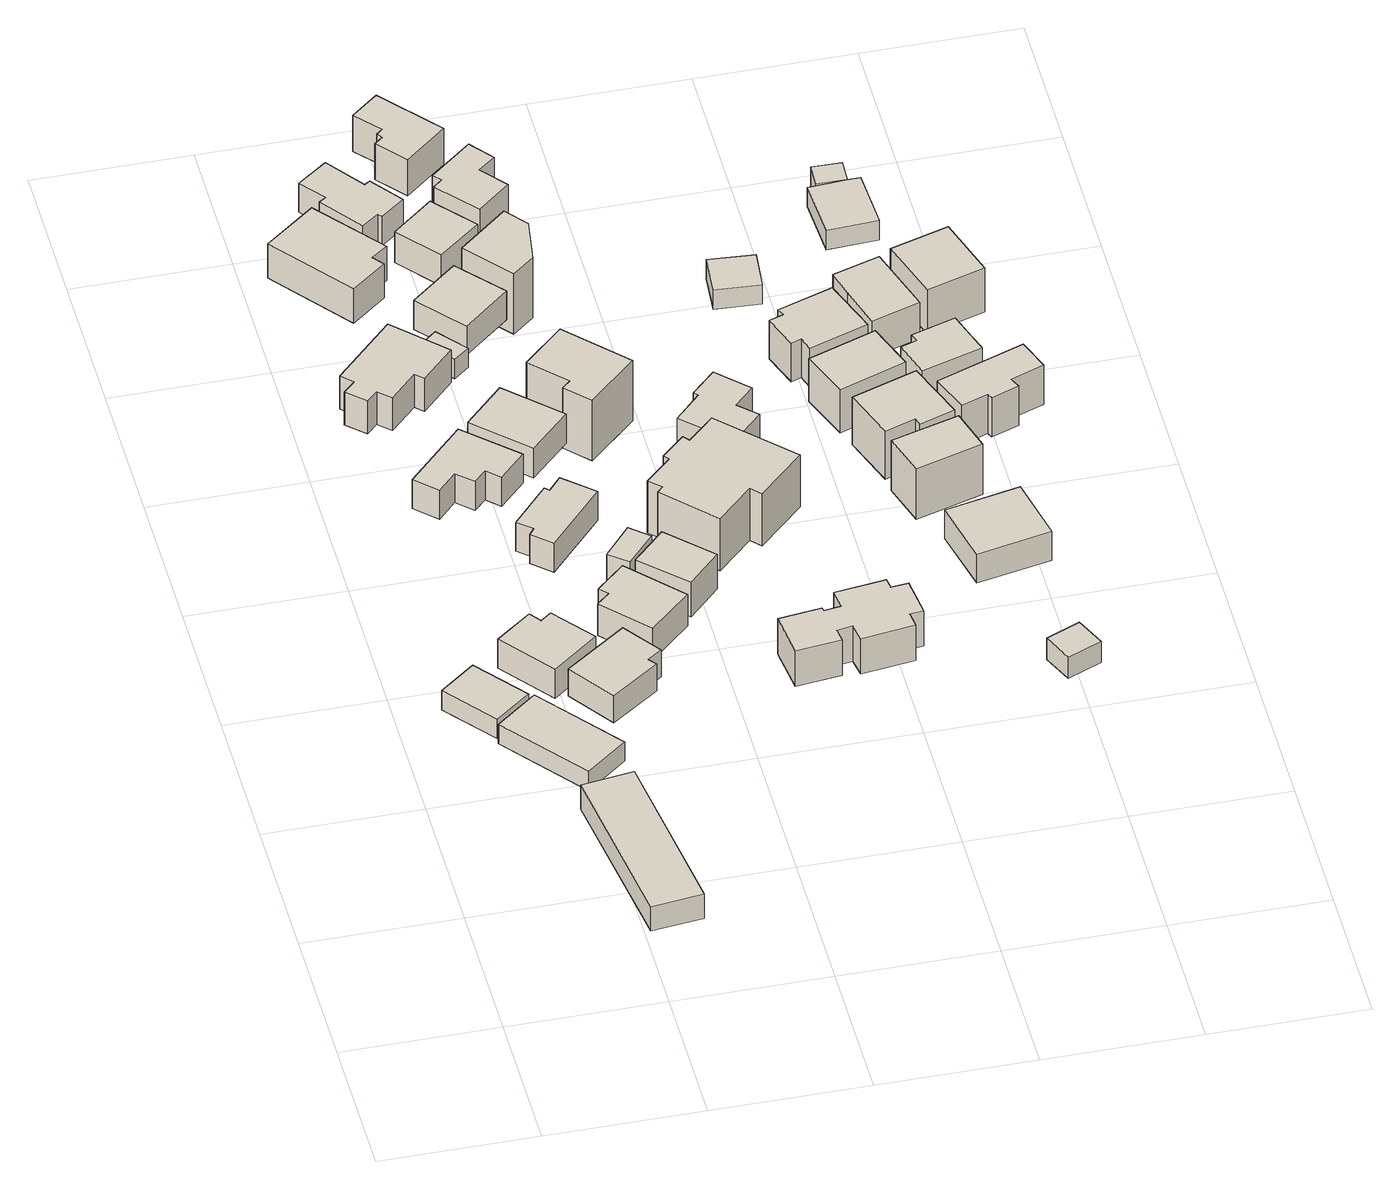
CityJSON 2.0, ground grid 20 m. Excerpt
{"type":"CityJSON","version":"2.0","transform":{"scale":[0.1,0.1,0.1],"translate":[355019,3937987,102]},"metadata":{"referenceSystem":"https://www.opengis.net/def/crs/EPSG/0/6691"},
"CityObjects":{
"building1":{"type":"Building","attributes":{"usage":"411","storeysAboveGround":1,"BuildingIDAttribute.prefecture":"14","BuildingIDAttribute.city":"14152","BuildingDetailAttribute.totalFloorArea":48.5,"BuildingDetailAttribute.buildingFootprintArea":48.5,"BuildingDetailAttribute.buildingStructureType":"601","BuildingDetailAttribute.buildingStructureOrgType":"1","BuildingDetailAttribute.orgUsage":"10","BuildingDetailAttribute.surveyYear":2015},"geometry":[{"type":"Solid","lod":"1","boundaries":[[[[0,1,2,3]],[[2,4,5,3]],[[1,6,4,2]],[[0,7,6,1]],[[3,5,7,0]],[[4,6,7,5]]]]}]},
"building2":{"type":"Building","attributes":{"usage":"401","measuredHeight":4.9,"storeysAboveGround":2,"BuildingIDAttribute.prefecture":"14","BuildingIDAttribute.city":"14152","BuildingDetailAttribute.totalFloorArea":175.6,"BuildingDetailAttribute.buildingFootprintArea":87.8,"BuildingDetailAttribute.buildingStructureType":"601","BuildingDetailAttribute.buildingStructureOrgType":"1","BuildingDetailAttribute.orgUsage":"61","BuildingDetailAttribute.surveyYear":2015},"geometry":[{"type":"Solid","lod":"1","boundaries":[[[[8,9,10,11]],[[10,12,13,11]],[[9,14,12,10]],[[8,15,14,9]],[[11,13,15,8]],[[12,14,15,13]]]]}]},
"building3":{"type":"Building","attributes":{"usage":"411","storeysAboveGround":1,"BuildingIDAttribute.prefecture":"14","BuildingIDAttribute.city":"14152","BuildingDetailAttribute.totalFloorArea":92.08,"BuildingDetailAttribute.buildingFootprintArea":92.08,"BuildingDetailAttribute.buildingStructureType":"601","BuildingDetailAttribute.buildingStructureOrgType":"1","BuildingDetailAttribute.orgUsage":"10","BuildingDetailAttribute.surveyYear":2015},"geometry":[{"type":"Solid","lod":"1","boundaries":[[[[16,17,18,19]],[[18,20,21,19]],[[17,22,20,18]],[[16,23,22,17]],[[19,21,23,16]],[[20,22,23,21]]]]}]},
"building4":{"type":"Building","attributes":{"usage":"411","measuredHeight":5.4,"storeysAboveGround":2,"BuildingIDAttribute.prefecture":"14","BuildingIDAttribute.city":"14152","BuildingDetailAttribute.totalFloorArea":84.41,"BuildingDetailAttribute.buildingFootprintArea":42.21,"BuildingDetailAttribute.buildingStructureType":"601","BuildingDetailAttribute.buildingStructureOrgType":"1","BuildingDetailAttribute.orgUsage":"10","BuildingDetailAttribute.surveyYear":2015},"geometry":[{"type":"Solid","lod":"1","boundaries":[[[[24,25,26,27,28,29]],[[28,30,31,29]],[[27,32,30,28]],[[26,33,32,27]],[[25,34,33,26]],[[24,35,34,25]],[[29,31,35,24]],[[30,32,33,34,35,31]]]]}]},
"building5":{"type":"Building","attributes":{"usage":"411","measuredHeight":5,"storeysAboveGround":2,"BuildingIDAttribute.prefecture":"14","BuildingIDAttribute.city":"14152","BuildingDetailAttribute.totalFloorArea":113.34,"BuildingDetailAttribute.buildingFootprintArea":56.67,"BuildingDetailAttribute.buildingStructureType":"601","BuildingDetailAttribute.buildingStructureOrgType":"1","BuildingDetailAttribute.orgUsage":"10","BuildingDetailAttribute.surveyYear":2015},"geometry":[{"type":"Solid","lod":"1","boundaries":[[[[36,37,38,39,40,41]],[[40,42,43,41]],[[39,44,42,40]],[[38,45,44,39]],[[37,46,45,38]],[[36,47,46,37]],[[41,43,47,36]],[[42,44,45,46,47,43]]]]}]},
"building6":{"type":"Building","attributes":{"usage":"411","measuredHeight":5.2,"storeysAboveGround":2,"BuildingIDAttribute.prefecture":"14","BuildingIDAttribute.city":"14152","BuildingDetailAttribute.totalFloorArea":118.94,"BuildingDetailAttribute.buildingFootprintArea":59.47,"BuildingDetailAttribute.buildingStructureType":"601","BuildingDetailAttribute.buildingStructureOrgType":"1","BuildingDetailAttribute.orgUsage":"10","BuildingDetailAttribute.surveyYear":2015},"geometry":[{"type":"Solid","lod":"1","boundaries":[[[[48,49,50,51,52,53,54,55]],[[54,56,57,55]],[[53,58,56,54]],[[52,59,58,53]],[[51,60,59,52]],[[50,61,60,51]],[[49,62,61,50]],[[48,63,62,49]],[[55,57,63,48]],[[56,58,59,60,61,62,63,57]]]]}]},
"building7":{"type":"Building","attributes":{"usage":"411","measuredHeight":6.6,"storeysAboveGround":2,"BuildingIDAttribute.prefecture":"14","BuildingIDAttribute.city":"14152","BuildingDetailAttribute.totalFloorArea":145.38,"BuildingDetailAttribute.buildingFootprintArea":72.69,"BuildingDetailAttribute.buildingStructureType":"601","BuildingDetailAttribute.buildingStructureOrgType":"1","BuildingDetailAttribute.orgUsage":"10","BuildingDetailAttribute.surveyYear":2015},"geometry":[{"type":"Solid","lod":"1","boundaries":[[[[64,65,66,67,68,69,70,71,72,73]],[[72,74,75,73]],[[71,76,74,72]],[[70,77,76,71]],[[69,78,77,70]],[[68,79,78,69]],[[67,80,79,68]],[[66,81,80,67]],[[65,82,81,66]],[[64,83,82,65]],[[73,75,83,64]],[[74,76,77,78,79,80,81,82,83,75]]]]}]},
"building8":{"type":"Building","attributes":{"usage":"412","measuredHeight":6.2,"storeysAboveGround":2,"BuildingIDAttribute.prefecture":"14","BuildingIDAttribute.city":"14152","BuildingDetailAttribute.totalFloorArea":174.31,"BuildingDetailAttribute.buildingFootprintArea":87.15,"BuildingDetailAttribute.buildingStructureType":"601","BuildingDetailAttribute.buildingStructureOrgType":"1","BuildingDetailAttribute.orgUsage":"20","BuildingDetailAttribute.surveyYear":2015},"geometry":[{"type":"Solid","lod":"1","boundaries":[[[[84,85,86,87,88,89]],[[88,90,91,89]],[[87,92,90,88]],[[86,93,92,87]],[[85,94,93,86]],[[84,95,94,85]],[[89,91,95,84]],[[90,92,93,94,95,91]]]]}]},
"building9":{"type":"Building","attributes":{"usage":"411","measuredHeight":5.5,"storeysAboveGround":2,"BuildingIDAttribute.prefecture":"14","BuildingIDAttribute.city":"14152","BuildingDetailAttribute.totalFloorArea":108.81,"BuildingDetailAttribute.buildingFootprintArea":54.41,"BuildingDetailAttribute.buildingStructureType":"601","BuildingDetailAttribute.buildingStructureOrgType":"1","BuildingDetailAttribute.orgUsage":"10","BuildingDetailAttribute.surveyYear":2015},"geometry":[{"type":"Solid","lod":"1","boundaries":[[[[96,97,98,99,100,101]],[[100,102,103,101]],[[99,104,102,100]],[[98,105,104,99]],[[97,106,105,98]],[[96,107,106,97]],[[101,103,107,96]],[[102,104,105,106,107,103]]]]}]},
"building10":{"type":"Building","attributes":{"usage":"441","measuredHeight":5.2,"storeysAboveGround":2,"BuildingIDAttribute.prefecture":"14","BuildingIDAttribute.city":"14152","BuildingDetailAttribute.totalFloorArea":99.57,"BuildingDetailAttribute.buildingFootprintArea":49.79,"BuildingDetailAttribute.buildingStructureType":"601","BuildingDetailAttribute.buildingStructureOrgType":"1","BuildingDetailAttribute.orgUsage":"180","BuildingDetailAttribute.surveyYear":2015},"geometry":[{"type":"Solid","lod":"1","boundaries":[[[[108,109,110,111,112,113,114,115]],[[114,116,117,115]],[[113,118,116,114]],[[112,119,118,113]],[[111,120,119,112]],[[110,121,120,111]],[[109,122,121,110]],[[108,123,122,109]],[[115,117,123,108]],[[116,118,119,120,121,122,123,117]]]]}]},
"building11":{"type":"Building","attributes":{"usage":"411","measuredHeight":5.3,"storeysAboveGround":2,"BuildingIDAttribute.prefecture":"14","BuildingIDAttribute.city":"14152","BuildingDetailAttribute.totalFloorArea":111.38,"BuildingDetailAttribute.buildingFootprintArea":55.69,"BuildingDetailAttribute.buildingStructureType":"601","BuildingDetailAttribute.buildingStructureOrgType":"1","BuildingDetailAttribute.orgUsage":"10","BuildingDetailAttribute.surveyYear":2015},"geometry":[{"type":"Solid","lod":"1","boundaries":[[[[124,125,126,127]],[[126,128,129,127]],[[125,130,128,126]],[[124,131,130,125]],[[127,129,131,124]],[[128,130,131,129]]]]}]},
"building12":{"type":"Building","attributes":{"usage":"411","storeysAboveGround":1,"BuildingIDAttribute.prefecture":"14","BuildingIDAttribute.city":"14152","BuildingDetailAttribute.totalFloorArea":12.77,"BuildingDetailAttribute.buildingFootprintArea":12.77,"BuildingDetailAttribute.buildingStructureType":"601","BuildingDetailAttribute.buildingStructureOrgType":"1","BuildingDetailAttribute.orgUsage":"10","BuildingDetailAttribute.surveyYear":2015},"geometry":[{"type":"Solid","lod":"1","boundaries":[[[[132,133,134,135]],[[134,136,137,135]],[[133,138,136,134]],[[132,139,138,133]],[[135,137,139,132]],[[136,138,139,137]]]]}]},
"building13":{"type":"Building","attributes":{"usage":"411","measuredHeight":4.9,"storeysAboveGround":1,"BuildingIDAttribute.prefecture":"14","BuildingIDAttribute.city":"14152","BuildingDetailAttribute.totalFloorArea":16.6,"BuildingDetailAttribute.buildingFootprintArea":16.6,"BuildingDetailAttribute.buildingStructureType":"601","BuildingDetailAttribute.buildingStructureOrgType":"1","BuildingDetailAttribute.orgUsage":"10","BuildingDetailAttribute.surveyYear":2015},"geometry":[{"type":"Solid","lod":"1","boundaries":[[[[140,141,142,143]],[[142,144,145,143]],[[141,146,144,142]],[[140,147,146,141]],[[143,145,147,140]],[[144,146,147,145]]]]}]},
"building14":{"type":"Building","attributes":{"usage":"411","measuredHeight":5.7,"storeysAboveGround":2,"BuildingIDAttribute.prefecture":"14","BuildingIDAttribute.city":"14152","BuildingDetailAttribute.totalFloorArea":95.59,"BuildingDetailAttribute.buildingFootprintArea":47.8,"BuildingDetailAttribute.buildingStructureType":"601","BuildingDetailAttribute.buildingStructureOrgType":"1","BuildingDetailAttribute.orgUsage":"10","BuildingDetailAttribute.surveyYear":2015},"geometry":[{"type":"Solid","lod":"1","boundaries":[[[[148,149,150,151,152,153,154,155,156,157]],[[156,158,159,157]],[[155,160,158,156]],[[154,161,160,155]],[[153,162,161,154]],[[152,163,162,153]],[[151,164,163,152]],[[150,165,164,151]],[[149,166,165,150]],[[148,167,166,149]],[[157,159,167,148]],[[158,160,161,162,163,164,165,166,167,159]]]]}]},
"building15":{"type":"Building","attributes":{"usage":"411","measuredHeight":6.2,"storeysAboveGround":2,"BuildingIDAttribute.prefecture":"14","BuildingIDAttribute.city":"14152","BuildingDetailAttribute.totalFloorArea":76.73,"BuildingDetailAttribute.buildingFootprintArea":38.37,"BuildingDetailAttribute.buildingStructureType":"601","BuildingDetailAttribute.buildingStructureOrgType":"1","BuildingDetailAttribute.orgUsage":"10","BuildingDetailAttribute.surveyYear":2015},"geometry":[{"type":"Solid","lod":"1","boundaries":[[[[168,169,170,171]],[[170,172,173,171]],[[169,174,172,170]],[[168,175,174,169]],[[171,173,175,168]],[[172,174,175,173]]]]}]},
"building16":{"type":"Building","attributes":{"usage":"411","measuredHeight":5.9,"storeysAboveGround":2,"BuildingIDAttribute.prefecture":"14","BuildingIDAttribute.city":"14152","BuildingDetailAttribute.totalFloorArea":100.76,"BuildingDetailAttribute.buildingFootprintArea":50.38,"BuildingDetailAttribute.buildingStructureType":"601","BuildingDetailAttribute.buildingStructureOrgType":"1","BuildingDetailAttribute.orgUsage":"10","BuildingDetailAttribute.surveyYear":2015,"BuildingLandSlideRiskAttribute.description":"1","BuildingLandSlideRiskAttribute.areaType":"1"},"geometry":[{"type":"Solid","lod":"1","boundaries":[[[[176,177,178,179]],[[178,180,181,179]],[[177,182,180,178]],[[176,183,182,177]],[[179,181,183,176]],[[180,182,183,181]]]]}]},
"building17":{"type":"Building","attributes":{"usage":"411","measuredHeight":5.9,"storeysAboveGround":2,"BuildingIDAttribute.prefecture":"14","BuildingIDAttribute.city":"14152","BuildingDetailAttribute.totalFloorArea":73.5,"BuildingDetailAttribute.buildingFootprintArea":36.75,"BuildingDetailAttribute.buildingStructureType":"601","BuildingDetailAttribute.buildingStructureOrgType":"1","BuildingDetailAttribute.orgUsage":"10","BuildingDetailAttribute.surveyYear":2015,"BuildingLandSlideRiskAttribute.description":"1","BuildingLandSlideRiskAttribute.areaType":"1"},"geometry":[{"type":"Solid","lod":"1","boundaries":[[[[184,185,186,187]],[[186,188,189,187]],[[185,190,188,186]],[[184,191,190,185]],[[187,189,191,184]],[[188,190,191,189]]]]}]},
"building18":{"type":"Building","attributes":{"usage":"411","measuredHeight":10.3,"storeysAboveGround":2,"BuildingIDAttribute.prefecture":"14","BuildingIDAttribute.city":"14152","BuildingDetailAttribute.totalFloorArea":131.56,"BuildingDetailAttribute.buildingFootprintArea":65.78,"BuildingDetailAttribute.buildingStructureType":"601","BuildingDetailAttribute.buildingStructureOrgType":"1","BuildingDetailAttribute.orgUsage":"10","BuildingDetailAttribute.surveyYear":2015,"BuildingLandSlideRiskAttribute.description":"1","BuildingLandSlideRiskAttribute.areaType":"1"},"geometry":[{"type":"Solid","lod":"1","boundaries":[[[[192,193,194,195,196,197]],[[196,198,199,197]],[[195,200,198,196]],[[194,201,200,195]],[[193,202,201,194]],[[192,203,202,193]],[[197,199,203,192]],[[198,200,201,202,203,199]]]]}]},
"building19":{"type":"Building","attributes":{"usage":"413","measuredHeight":11.8,"storeysAboveGround":2,"BuildingIDAttribute.prefecture":"14","BuildingIDAttribute.city":"14152","BuildingDetailAttribute.totalFloorArea":90.82,"BuildingDetailAttribute.buildingFootprintArea":45.41,"BuildingDetailAttribute.buildingStructureType":"601","BuildingDetailAttribute.buildingStructureOrgType":"1","BuildingDetailAttribute.orgUsage":"30","BuildingDetailAttribute.surveyYear":2015,"BuildingLandSlideRiskAttribute.description":"1","BuildingLandSlideRiskAttribute.areaType":"1"},"geometry":[{"type":"Solid","lod":"1","boundaries":[[[[204,205,206,207,208]],[[207,209,210,208]],[[206,211,209,207]],[[205,212,211,206]],[[204,213,212,205]],[[208,210,213,204]],[[209,211,212,213,210]]]]}]},
"building20":{"type":"Building","attributes":{"usage":"411","measuredHeight":7,"storeysAboveGround":2,"BuildingIDAttribute.prefecture":"14","BuildingIDAttribute.city":"14152","BuildingDetailAttribute.totalFloorArea":96.81,"BuildingDetailAttribute.buildingFootprintArea":48.4,"BuildingDetailAttribute.buildingStructureType":"601","BuildingDetailAttribute.buildingStructureOrgType":"1","BuildingDetailAttribute.orgUsage":"10","BuildingDetailAttribute.surveyYear":2015,"BuildingLandSlideRiskAttribute.description":"1","BuildingLandSlideRiskAttribute.areaType":"1"},"geometry":[{"type":"Solid","lod":"1","boundaries":[[[[214,215,216,217,218,219,220,221]],[[220,222,223,221]],[[219,224,222,220]],[[218,225,224,219]],[[217,226,225,218]],[[216,227,226,217]],[[215,228,227,216]],[[214,229,228,215]],[[221,223,229,214]],[[222,224,225,226,227,228,229,223]]]]}]},
"building21":{"type":"Building","attributes":{"usage":"411","measuredHeight":11,"storeysAboveGround":2,"BuildingIDAttribute.prefecture":"14","BuildingIDAttribute.city":"14152","BuildingDetailAttribute.totalFloorArea":91.4,"BuildingDetailAttribute.buildingFootprintArea":45.7,"BuildingDetailAttribute.buildingStructureType":"601","BuildingDetailAttribute.buildingStructureOrgType":"1","BuildingDetailAttribute.orgUsage":"10","BuildingDetailAttribute.surveyYear":2015,"BuildingLandSlideRiskAttribute.description":"1","BuildingLandSlideRiskAttribute.areaType":"1"},"geometry":[{"type":"Solid","lod":"1","boundaries":[[[[230,231,232,233,234,235,236,237]],[[236,238,239,237]],[[235,240,238,236]],[[234,241,240,235]],[[233,242,241,234]],[[232,243,242,233]],[[231,244,243,232]],[[230,245,244,231]],[[237,239,245,230]],[[238,240,241,242,243,244,245,239]]]]}]},
"building22":{"type":"Building","attributes":{"usage":"411","measuredHeight":9.6,"storeysAboveGround":2,"BuildingIDAttribute.prefecture":"14","BuildingIDAttribute.city":"14152","BuildingDetailAttribute.totalFloorArea":288.68,"BuildingDetailAttribute.buildingFootprintArea":144.34,"BuildingDetailAttribute.buildingStructureType":"601","BuildingDetailAttribute.buildingStructureOrgType":"1","BuildingDetailAttribute.orgUsage":"10","BuildingDetailAttribute.surveyYear":2015},"geometry":[{"type":"Solid","lod":"1","boundaries":[[[[246,247,248,249,250,251,252,253,254,255,256,257]],[[256,258,259,257]],[[255,260,258,256]],[[254,261,260,255]],[[253,262,261,254]],[[252,263,262,253]],[[251,264,263,252]],[[250,265,264,251]],[[249,266,265,250]],[[248,267,266,249]],[[247,268,267,248]],[[246,269,268,247]],[[257,259,269,246]],[[258,260,261,262,263,264,265,266,267,268,269,259]]]]}]},
"building23":{"type":"Building","attributes":{"usage":"422","measuredHeight":6.7,"storeysAboveGround":1,"BuildingIDAttribute.prefecture":"14","BuildingIDAttribute.city":"14152","BuildingDetailAttribute.totalFloorArea":114.16,"BuildingDetailAttribute.buildingFootprintArea":114.16,"BuildingDetailAttribute.buildingStructureType":"601","BuildingDetailAttribute.buildingStructureOrgType":"1","BuildingDetailAttribute.orgUsage":"138","BuildingDetailAttribute.surveyYear":2015},"geometry":[{"type":"Solid","lod":"1","boundaries":[[[[270,271,272,273,274,275,276,277,278,279,280,281,282,283,284,285]],[[284,286,287,285]],[[283,288,286,284]],[[282,289,288,283]],[[281,290,289,282]],[[280,291,290,281]],[[279,292,291,280]],[[278,293,292,279]],[[277,294,293,278]],[[276,295,294,277]],[[275,296,295,276]],[[274,297,296,275]],[[273,298,297,274]],[[272,299,298,273]],[[271,300,299,272]],[[270,301,300,271]],[[285,287,301,270]],[[286,288,289,290,291,292,293,294,295,296,297,298,299,300,301,287]]]]}]},
"building24":{"type":"Building","attributes":{"usage":"411","measuredHeight":9.2,"storeysAboveGround":2,"BuildingIDAttribute.prefecture":"14","BuildingIDAttribute.city":"14152","BuildingDetailAttribute.totalFloorArea":108.35,"BuildingDetailAttribute.buildingFootprintArea":54.17,"BuildingDetailAttribute.buildingStructureType":"601","BuildingDetailAttribute.buildingStructureOrgType":"1","BuildingDetailAttribute.orgUsage":"10","BuildingDetailAttribute.surveyYear":2015},"geometry":[{"type":"Solid","lod":"1","boundaries":[[[[302,303,304,305,306,307,308,309]],[[308,310,311,309]],[[307,312,310,308]],[[306,313,312,307]],[[305,314,313,306]],[[304,315,314,305]],[[303,316,315,304]],[[302,317,316,303]],[[309,311,317,302]],[[310,312,313,314,315,316,317,311]]]]}]},
"building25":{"type":"Building","attributes":{"usage":"411","storeysAboveGround":1,"BuildingIDAttribute.prefecture":"14","BuildingIDAttribute.city":"14152","BuildingDetailAttribute.totalFloorArea":32.01,"BuildingDetailAttribute.buildingFootprintArea":32.01,"BuildingDetailAttribute.buildingStructureType":"601","BuildingDetailAttribute.buildingStructureOrgType":"1","BuildingDetailAttribute.orgUsage":"10","BuildingDetailAttribute.surveyYear":2015,"BuildingLandSlideRiskAttribute.description":"1","BuildingLandSlideRiskAttribute.areaType":"1"},"geometry":[{"type":"Solid","lod":"1","boundaries":[[[[318,319,320,321]],[[320,322,323,321]],[[319,324,322,320]],[[318,325,324,319]],[[321,323,325,318]],[[322,324,325,323]]]]}]},
"building26":{"type":"Building","attributes":{"measuredHeight":5.1,"BuildingIDAttribute.prefecture":"14","BuildingIDAttribute.city":"14152","BuildingDetailAttribute.surveyYear":2015},"geometry":[{"type":"Solid","lod":"1","boundaries":[[[[326,327,328,329]],[[328,330,331,329]],[[327,332,330,328]],[[326,333,332,327]],[[329,331,333,326]],[[330,332,333,331]]]]}]},
"building27":{"type":"Building","attributes":{"usage":"411","measuredHeight":8,"storeysAboveGround":2,"BuildingIDAttribute.prefecture":"14","BuildingIDAttribute.city":"14152","BuildingDetailAttribute.totalFloorArea":76.83,"BuildingDetailAttribute.buildingFootprintArea":38.41,"BuildingDetailAttribute.buildingStructureType":"601","BuildingDetailAttribute.buildingStructureOrgType":"1","BuildingDetailAttribute.orgUsage":"10","BuildingDetailAttribute.surveyYear":2015},"geometry":[{"type":"Solid","lod":"1","boundaries":[[[[334,335,336,337,338,339,340,341]],[[340,342,343,341]],[[339,344,342,340]],[[338,345,344,339]],[[337,346,345,338]],[[336,347,346,337]],[[335,348,347,336]],[[334,349,348,335]],[[341,343,349,334]],[[342,344,345,346,347,348,349,343]]]]}]},
"building28":{"type":"Building","attributes":{"usage":"411","measuredHeight":7.6,"storeysAboveGround":2,"BuildingIDAttribute.prefecture":"14","BuildingIDAttribute.city":"14152","BuildingDetailAttribute.totalFloorArea":67.36,"BuildingDetailAttribute.buildingFootprintArea":33.68,"BuildingDetailAttribute.buildingStructureType":"601","BuildingDetailAttribute.buildingStructureOrgType":"1","BuildingDetailAttribute.orgUsage":"10","BuildingDetailAttribute.surveyYear":2015},"geometry":[{"type":"Solid","lod":"1","boundaries":[[[[350,351,352,353]],[[352,354,355,353]],[[351,356,354,352]],[[350,357,356,351]],[[353,355,357,350]],[[354,356,357,355]]]]}]},
"building29":{"type":"Building","attributes":{"usage":"413","measuredHeight":8.8,"storeysAboveGround":2,"BuildingIDAttribute.prefecture":"14","BuildingIDAttribute.city":"14152","BuildingDetailAttribute.totalFloorArea":89.66,"BuildingDetailAttribute.buildingFootprintArea":44.83,"BuildingDetailAttribute.buildingStructureType":"601","BuildingDetailAttribute.buildingStructureOrgType":"1","BuildingDetailAttribute.orgUsage":"30","BuildingDetailAttribute.surveyYear":2015},"geometry":[{"type":"Solid","lod":"1","boundaries":[[[[358,359,360,361]],[[360,362,363,361]],[[359,364,362,360]],[[358,365,364,359]],[[361,363,365,358]],[[362,364,365,363]]]]}]},
"building30":{"type":"Building","attributes":{"usage":"411","measuredHeight":8.2,"storeysAboveGround":2,"BuildingIDAttribute.prefecture":"14","BuildingIDAttribute.city":"14152","BuildingDetailAttribute.totalFloorArea":85.18,"BuildingDetailAttribute.buildingFootprintArea":42.59,"BuildingDetailAttribute.buildingStructureType":"601","BuildingDetailAttribute.buildingStructureOrgType":"1","BuildingDetailAttribute.orgUsage":"10","BuildingDetailAttribute.surveyYear":2015},"geometry":[{"type":"Solid","lod":"1","boundaries":[[[[366,367,368,369,370,371]],[[370,372,373,371]],[[369,374,372,370]],[[368,375,374,369]],[[367,376,375,368]],[[366,377,376,367]],[[371,373,377,366]],[[372,374,375,376,377,373]]]]}]},
"building31":{"type":"Building","attributes":{"usage":"422","measuredHeight":5.6,"storeysAboveGround":1,"BuildingIDAttribute.prefecture":"14","BuildingIDAttribute.city":"14152","BuildingDetailAttribute.totalFloorArea":85.51,"BuildingDetailAttribute.buildingFootprintArea":85.51,"BuildingDetailAttribute.buildingStructureType":"601","BuildingDetailAttribute.buildingStructureOrgType":"1","BuildingDetailAttribute.orgUsage":"138","BuildingDetailAttribute.surveyYear":2015},"geometry":[{"type":"Solid","lod":"1","boundaries":[[[[378,379,380,381]],[[380,382,383,381]],[[379,384,382,380]],[[378,385,384,379]],[[381,383,385,378]],[[382,384,385,383]]]]}]},
"building32":{"type":"Building","attributes":{"usage":"411","measuredHeight":6.4,"storeysAboveGround":2,"BuildingIDAttribute.prefecture":"14","BuildingIDAttribute.city":"14152","BuildingDetailAttribute.totalFloorArea":103.17,"BuildingDetailAttribute.buildingFootprintArea":51.59,"BuildingDetailAttribute.buildingStructureType":"601","BuildingDetailAttribute.buildingStructureOrgType":"1","BuildingDetailAttribute.orgUsage":"10","BuildingDetailAttribute.surveyYear":2015},"geometry":[{"type":"Solid","lod":"1","boundaries":[[[[386,387,388,389,390]],[[389,391,392,390]],[[388,393,391,389]],[[387,394,393,388]],[[386,395,394,387]],[[390,392,395,386]],[[391,393,394,395,392]]]]}]},
"building33":{"type":"Building","attributes":{"usage":"411","measuredHeight":6.3,"storeysAboveGround":2,"BuildingIDAttribute.prefecture":"14","BuildingIDAttribute.city":"14152","BuildingDetailAttribute.totalFloorArea":81.41,"BuildingDetailAttribute.buildingFootprintArea":40.71,"BuildingDetailAttribute.buildingStructureType":"601","BuildingDetailAttribute.buildingStructureOrgType":"1","BuildingDetailAttribute.orgUsage":"10","BuildingDetailAttribute.surveyYear":2015},"geometry":[{"type":"Solid","lod":"1","boundaries":[[[[396,397,398,399,400,401,402,403]],[[402,404,405,403]],[[401,406,404,402]],[[400,407,406,401]],[[399,408,407,400]],[[398,409,408,399]],[[397,410,409,398]],[[396,411,410,397]],[[403,405,411,396]],[[404,406,407,408,409,410,411,405]]]]}]},
"building34":{"type":"Building","attributes":{"usage":"411","measuredHeight":7,"storeysAboveGround":2,"BuildingIDAttribute.prefecture":"14","BuildingIDAttribute.city":"14152","BuildingDetailAttribute.totalFloorArea":106.06,"BuildingDetailAttribute.buildingFootprintArea":53.03,"BuildingDetailAttribute.buildingStructureType":"601","BuildingDetailAttribute.buildingStructureOrgType":"1","BuildingDetailAttribute.orgUsage":"10","BuildingDetailAttribute.surveyYear":2015},"geometry":[{"type":"Solid","lod":"1","boundaries":[[[[412,413,414,415,416,417,418,419]],[[418,420,421,419]],[[417,422,420,418]],[[416,423,422,417]],[[415,424,423,416]],[[414,425,424,415]],[[413,426,425,414]],[[412,427,426,413]],[[419,421,427,412]],[[420,422,423,424,425,426,427,421]]]]}]},
"building35":{"type":"Building","attributes":{"usage":"411","storeysAboveGround":1,"BuildingIDAttribute.prefecture":"14","BuildingIDAttribute.city":"14152","BuildingDetailAttribute.totalFloorArea":52.14,"BuildingDetailAttribute.buildingFootprintArea":52.14,"BuildingDetailAttribute.buildingStructureType":"601","BuildingDetailAttribute.buildingStructureOrgType":"1","BuildingDetailAttribute.orgUsage":"10","BuildingDetailAttribute.surveyYear":2015,"BuildingRiverFloodingRiskAttribute.description":"6","BuildingRiverFloodingRiskAttribute.rankOrg":"1","BuildingRiverFloodingRiskAttribute.depth":0.137,"BuildingRiverFloodingRiskAttribute.adminType":"2","BuildingRiverFloodingRiskAttribute.scale":"2"},"geometry":[{"type":"Solid","lod":"1","boundaries":[[[[428,429,430,431,432]],[[431,433,434,432]],[[430,435,433,431]],[[429,436,435,430]],[[428,437,436,429]],[[432,434,437,428]],[[433,435,436,437,434]]]]}]},
"building36":{"type":"Building","attributes":{"BuildingIDAttribute.prefecture":"14","BuildingIDAttribute.city":"14152","BuildingDetailAttribute.surveyYear":2015,"BuildingRiverFloodingRiskAttribute.description":"6","BuildingRiverFloodingRiskAttribute.rankOrg":"2","BuildingRiverFloodingRiskAttribute.depth":0.827,"BuildingRiverFloodingRiskAttribute.adminType":"2","BuildingRiverFloodingRiskAttribute.scale":"2"},"geometry":[{"type":"Solid","lod":"1","boundaries":[[[[438,439,440,429]],[[440,441,436,429]],[[439,442,441,440]],[[438,443,442,439]],[[429,436,443,438]],[[441,442,443,436]]]]}]},
"building37":{"type":"Building","attributes":{"usage":"411","measuredHeight":8.3,"storeysAboveGround":2,"BuildingIDAttribute.prefecture":"14","BuildingIDAttribute.city":"14152","BuildingDetailAttribute.totalFloorArea":113.34,"BuildingDetailAttribute.buildingFootprintArea":56.67,"BuildingDetailAttribute.buildingStructureType":"601","BuildingDetailAttribute.buildingStructureOrgType":"1","BuildingDetailAttribute.orgUsage":"10","BuildingDetailAttribute.surveyYear":2015,"BuildingRiverFloodingRiskAttribute.description":"6","BuildingRiverFloodingRiskAttribute.rankOrg":"1","BuildingRiverFloodingRiskAttribute.depth":0.287,"BuildingRiverFloodingRiskAttribute.adminType":"2","BuildingRiverFloodingRiskAttribute.scale":"2"},"geometry":[{"type":"Solid","lod":"1","boundaries":[[[[444,445,446,447]],[[446,448,449,447]],[[445,450,448,446]],[[444,451,450,445]],[[447,449,451,444]],[[448,450,451,449]]]]}]}
},
"vertices":[
[129,423,108],[83,387,108],[31,452,108],[77,488,108],[31,452,138],[77,488,138],[83,387,138],[129,423,138],
[180,9,110],[149,240,110],[216,249,110],[246,17,110],[216,249,148],[246,17,148],[149,240,148],[180,9,148],
[82,377,109],[135,419,109],[219,313,109],[166,271,109],[219,313,139],[166,271,139],[135,419,139],[82,377,139],
[113,513,105],[159,549,105],[170,534,105],[184,545,105],[226,492,105],[166,445,105],[226,492,150],[166,445,150],[184,545,150],[170,534,150],[159,549,150],[113,513,150],
[261,502,106],[296,453,106],[277,440,106],[285,430,106],[223,386,106],[182,445,106],[223,386,148],[182,445,148],[285,430,148],[277,440,148],[296,453,148],[261,502,148],
[152,886,108],[216,825,108],[182,790,108],[166,806,108],[150,790,108],[130,809,108],[106,784,108],[79,810,108],[106,784,153],[79,810,153],[130,809,153],[150,790,153],[166,806,153],[182,790,153],[216,825,153],[152,886,153],
[113,1083,106],[175,1021,106],[133,978,106],[123,988,106],[89,953,106],[73,968,106],[59,954,106],[36,976,106],[51,991,106],[37,1005,106],[51,991,157],[37,1005,157],[36,976,157],[59,954,157],[73,968,157],[89,953,157],[123,988,157],[133,978,157],[175,1021,157],[113,1083,157],
[7,1249,109],[72,1300,109],[142,1213,109],[121,1197,109],[132,1183,109],[87,1147,109],[132,1183,162],[87,1147,162],[121,1197,162],[142,1213,162],[72,1300,162],[7,1249,162],
[348,539,102],[294,489,102],[241,547,102],[258,562,102],[248,573,102],[285,607,102],[248,573,151],[285,607,151],[258,562,151],[241,547,151],[294,489,151],[348,539,151],
[199,717,78],[206,726,78],[188,742,78],[234,794,78],[240,789,78],[256,808,78],[294,774,78],[223,695,78],[294,774,123],[223,695,123],[256,808,123],[240,789,123],[234,794,123],[188,742,123],[206,726,123],[199,717,123],
[166,897,105],[217,949,105],[282,886,105],[231,834,105],[282,886,151],[231,834,151],[217,949,151],[166,897,151],
[150,1065,105],[170,1082,105],[201,1044,105],[181,1028,105],[201,1044,135],[181,1028,135],[170,1082,135],[150,1065,135],
[300,631,87],[276,651,87],[311,692,87],[335,671,87],[311,692,133],[335,671,133],[276,651,133],[300,631,133],
[144,1335,109],[151,1340,109],[182,1299,109],[151,1275,109],[147,1280,109],[125,1264,109],[85,1317,109],[94,1323,109],[69,1355,109],[108,1384,109],[69,1355,154],[108,1384,154],[94,1323,154],[85,1317,154],[125,1264,154],[147,1280,154],[151,1275,154],[182,1299,154],[151,1340,154],[144,1335,154],
[301,610,100],[343,652,100],[397,598,100],[356,556,100],[397,598,154],[356,556,154],[343,652,154],[301,610,154],
[204,1066,105],[154,1125,105],[214,1175,105],[264,1117,105],[214,1175,150],[264,1117,150],[154,1125,150],[204,1066,150],
[159,1245,106],[212,1289,106],[257,1236,106],[203,1192,106],[257,1236,154],[203,1192,154],[212,1289,154],[159,1245,154],
[379,959,59],[317,900,59],[288,930,59],[299,940,59],[257,984,59],[309,1033,59],[257,984,153],[309,1033,153],[299,940,153],[288,930,153],[317,900,153],[379,959,153],
[290,1242,69],[313,1214,69],[304,1153,69],[276,1130,69],[227,1189,69],[276,1130,163],[227,1189,163],[304,1153,163],[313,1214,163],[290,1242,163],
[258,1415,95],[204,1370,95],[173,1407,95],[184,1416,95],[179,1423,95],[187,1430,95],[159,1462,95],[194,1491,95],[159,1462,151],[194,1491,151],[187,1430,151],[179,1423,151],[184,1416,151],[173,1407,151],[204,1370,151],[258,1415,151],
[279,1378,54],[303,1348,54],[281,1330,54],[308,1297,54],[265,1261,54],[222,1313,54],[234,1323,54],[225,1333,54],[234,1323,154],[225,1333,154],[222,1313,154],[265,1261,154],[308,1297,154],[281,1330,154],[303,1348,154],[279,1378,154],
[375,783,73],[405,812,73],[412,804,73],[446,837,73],[532,749,73],[473,691,73],[461,704,73],[415,659,73],[354,722,73],[362,730,73],[347,744,73],[381,777,73],[347,744,154],[381,777,154],[362,730,154],[354,722,154],[415,659,154],[461,704,154],[473,691,154],[532,749,154],[446,837,154],[412,804,154],[405,812,154],[375,783,154],
[534,443,72],[530,467,72],[510,464,72],[512,446,72],[454,439,72],[447,500,72],[502,507,72],[503,502,72],[525,505,72],[522,531,72],[587,539,72],[589,525,72],[611,527,72],[617,475,72],[600,473,72],[602,452,72],[600,473,127],[602,452,127],[617,475,127],[611,527,127],[589,525,127],[587,539,127],[522,531,127],[525,505,127],[503,502,127],[502,507,127],[447,500,127],[454,439,127],[512,446,127],[510,464,127],[530,467,127],[534,443,127],
[448,914,40],[443,919,40],[474,950,40],[512,912,40],[487,886,40],[510,864,40],[471,824,40],[414,879,40],[471,824,124],[414,879,124],[510,864,124],[487,886,124],[512,912,124],[474,950,124],[443,919,124],[448,914,124],
[526,1172,23],[530,1227,23],[589,1222,23],[584,1168,23],[589,1222,53],[584,1168,53],[530,1227,53],[526,1172,53],
[811,502,15],[828,463,15],[784,444,15],[767,483,15],[784,444,48],[767,483,48],[828,463,48],[811,502,48],
[605,1012,22],[599,1031,22],[586,1026,22],[570,1072,22],[588,1078,22],[584,1088,22],[655,1112,22],[681,1038,22],[655,1112,82],[681,1038,82],[584,1088,82],[588,1078,82],[570,1072,82],[586,1026,82],[599,1031,82],[605,1012,82],
[685,1018,22],[707,955,22],[621,924,22],[598,987,22],[621,924,89],[598,987,89],[707,955,89],[685,1018,89],
[744,840,18],[760,784,18],[674,758,18],[657,815,18],[674,758,96],[657,815,96],[760,784,96],[744,840,96],
[715,934,18],[743,855,18],[697,839,18],[694,850,18],[655,836,18],[631,905,18],[655,836,92],[631,905,92],[694,850,92],[697,839,92],[743,855,92],[715,934,92],
[795,739,16],[813,653,16],[718,633,16],[699,719,16],[718,633,61],[699,719,61],[813,653,61],[795,739,61],
[752,1074,16],[689,1054,16],[673,1111,16],[664,1146,16],[724,1165,16],[664,1146,72],[724,1165,72],[673,1111,72],[689,1054,72],[752,1074,72],
[729,963,9],[714,1011,9],[735,1018,9],[731,1029,9],[788,1047,9],[800,1009,9],[806,990,9],[807,987,9],[806,990,64],[807,987,64],[800,1009,64],[788,1047,64],[731,1029,64],[735,1018,64],[714,1011,64],[729,963,64],
[855,982,4],[870,940,4],[827,924,4],[833,910,4],[797,897,4],[794,904,4],[760,891,4],[742,941,4],[760,891,65],[742,941,65],[794,904,65],[797,897,65],[833,910,65],[827,924,65],[870,940,65],[855,982,65],
[678,1339,11],[727,1342,11],[743,1342,11],[747,1262,11],[682,1259,11],[747,1262,41],[682,1259,41],[743,1342,41],[727,1342,41],[678,1339,41],
[689,1343,11],[690,1374,11],[728,1373,11],[728,1373,41],[690,1374,41],[689,1343,41],
[839,1112,8],[764,1089,8],[739,1171,8],[814,1194,8],[739,1171,76],[814,1194,76],[764,1089,76],[839,1112,76]
]}
